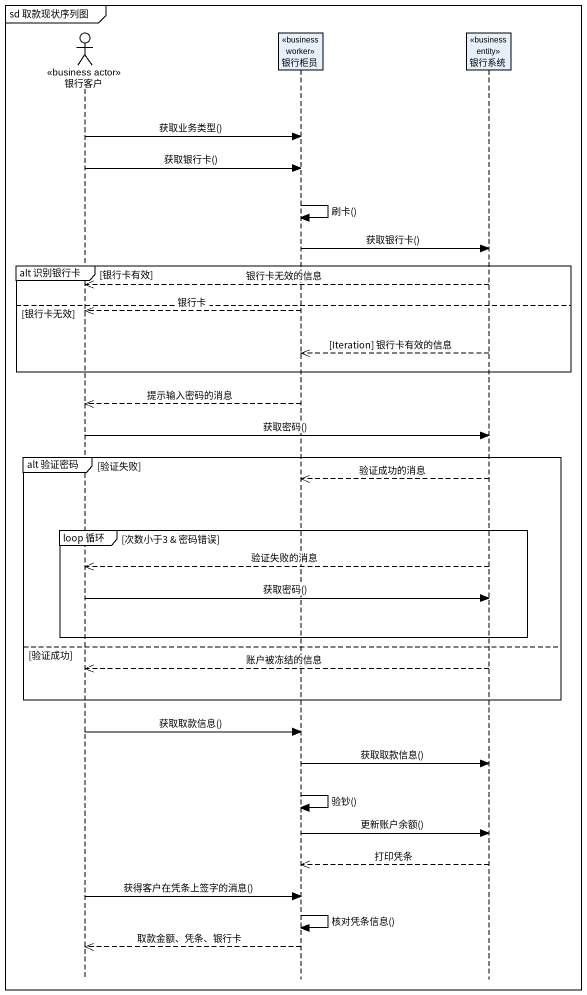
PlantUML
@startuml
mainframe sd 取款现状序列图
hide footbox
actor 银行客户 <<business actor>>
participant 银行柜员 <<business worker>>
participant 银行系统 <<business entity>>

银行客户 -> 银行柜员 : 获取业务类型()
银行客户 -> 银行柜员 : 获取银行卡()
银行柜员 -> 银行柜员 : 刷卡()
银行柜员 -> 银行系统 : 获取银行卡()
group alt 识别银行卡 [银行卡有效]
  银行系统 -->> 银行客户 : 银行卡无效的信息
else 银行卡无效
  银行柜员 -->> 银行客户 : 银行卡
  银行系统 -->> 银行柜员 : [Iteration] 银行卡有效的信息
end
银行柜员 -->> 银行客户 : 提示输入密码的消息
银行客户 -> 银行系统 : 获取密码()
group alt 验证密码 [验证失败]
  银行系统 -->> 银行柜员 : 验证成功的消息
  group loop 循环 [次数小于3 & 密码错误]
    银行系统 -->> 银行客户 : 验证失败的消息
    银行客户 -> 银行系统 : 获取密码()
  end
else 验证成功
  银行系统 -->> 银行客户 : 账户被冻结的信息
end
银行客户 -> 银行柜员 : 获取取款信息()
银行柜员 -> 银行系统 : 获取取款信息()
银行柜员 -> 银行柜员 : 验钞()
银行柜员 -> 银行系统 : 更新账户余额()
银行系统 -->> 银行柜员 : 打印凭条
银行客户 -> 银行柜员 : 获得客户在凭条上签字的消息()
银行柜员 -> 银行柜员 : 核对凭条信息()
银行柜员 -->> 银行客户 : 取款金额、凭条、银行卡
@enduml
